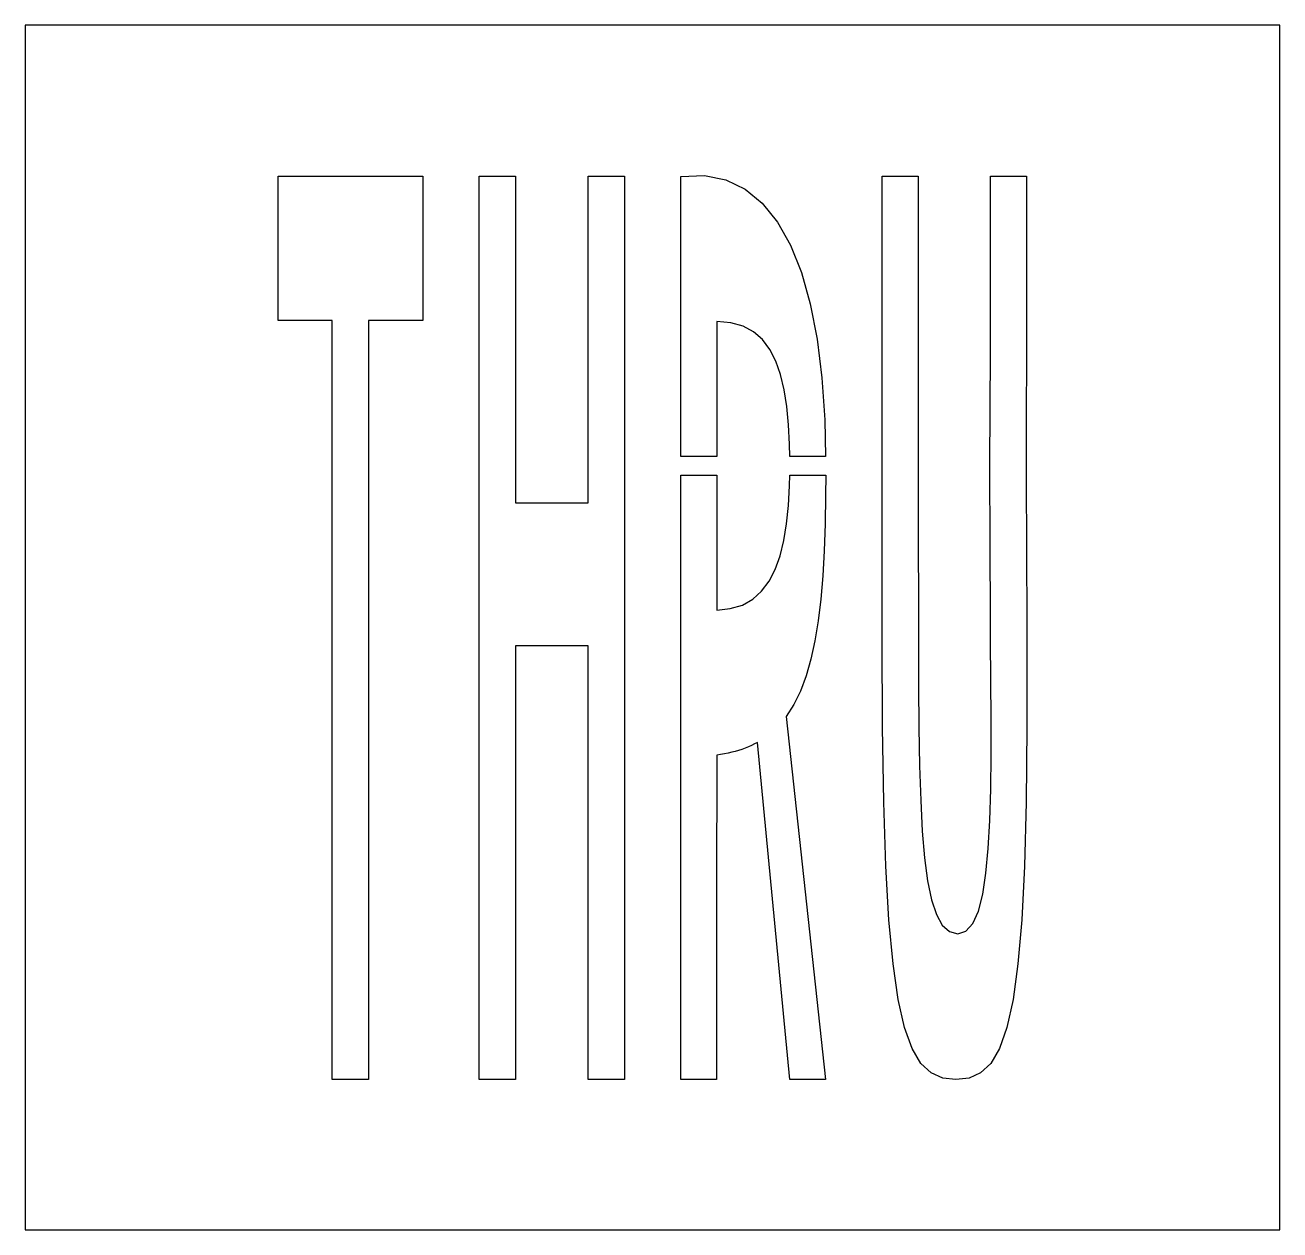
# Model space of a CAD drawing. Extents: x 0 to 50, y 0 to 48.
import ezdxf

# ---------------------------------------------------------------- set-up
doc = ezdxf.new("R2010")
doc.units = 0
doc.layers.add('CUT', color=7, linetype='Continuous')
doc.layers.add('OUTSIDE', color=1, linetype='Continuous')

msp = doc.modelspace()

# ---------------------------------------------------------------- linework, layer by layer
at = {"layer": 'CUT'}
for points in [[(30.4954, 39.2334), (30.931, 38.1426), (31.2838, 36.8898), (31.5574, 35.4894), (31.7518, 33.9486), (31.867, 32.271), (31.8961, 30.8182), (30.4693, 30.8182), (30.463, 31.299), (30.4234, 32.0802), (30.355, 32.8038), (30.2506, 33.4698), (30.1066, 34.0746), (29.9158, 34.611), (29.6782, 35.0754), (29.383, 35.4678), (29.0266, 35.7774), (28.609, 36.0042), (28.1194, 36.141), (27.5578, 36.1878), (27.5578, 35.2302), (27.5578, 34.2726), (27.5578, 33.315), (27.5578, 32.3574), (27.5578, 31.3998), (27.5578, 30.8182), (26.1286, 30.8182), (26.1286, 32.9838), (26.1286, 35.9826), (26.1286, 38.9814), (26.1286, 41.973), (27.0682, 42.0126), (27.925, 41.8398), (28.6918, 41.469), (29.3758, 40.9038), (29.977, 40.155)], [(13.6798, 36.2274), (13.6798, 5.9874), (12.2398, 5.9874), (12.2398, 36.2274), (10.0798, 36.2274), (10.0798, 41.9874), (15.8434, 41.9874), (15.8434, 36.2274)], [(19.5406, 28.9626), (22.435, 28.9626), (22.435, 41.9838), (23.8786, 41.9838), (23.8786, 5.9874), (22.435, 5.9874), (22.435, 23.2638), (19.5406, 23.2638), (19.5406, 5.9874), (18.0934, 5.9874), (18.0934, 41.9838), (19.5406, 41.9838)], [(35.5822, 32.667), (35.5858, 31.4718), (35.5858, 30.129), (35.5858, 28.6494), (35.5894, 27.0438), (35.593, 25.323), (35.593, 23.4906), (35.6002, 21.6762), (35.6146, 20.0094), (35.6398, 18.4866), (35.6866, 17.1114), (35.7514, 15.8874), (35.8414, 14.8218), (35.9638, 13.9074), (36.1186, 13.155), (36.313, 12.5682), (36.547, 12.1434), (36.8314, 11.8842), (37.1626, 11.7978), (37.4902, 11.9022), (37.7638, 12.2118), (37.9834, 12.705), (38.1562, 13.3782), (38.2858, 14.2134), (38.3794, 15.1962), (38.4442, 16.3158), (38.4802, 17.5578), (38.4982, 18.9078), (38.4982, 20.355), (38.4874, 21.8886), (38.473, 23.4906), (38.4622, 25.0602), (38.455, 26.6154), (38.4514, 28.1346), (38.4478, 29.5854), (38.4478, 30.957), (38.4514, 32.217), (38.455, 33.3474), (38.4622, 34.323), (38.4658, 35.1222), (38.4694, 41.9874), (38.473, 41.9874), (39.9058, 41.9874), (39.9022, 34.9818), (39.8986, 34.1214), (39.895, 33.0882), (39.895, 31.911), (39.895, 30.6222), (39.895, 29.247), (39.8986, 27.8142), (39.9022, 26.3598), (39.9094, 24.909), (39.9166, 23.4906), (39.9202, 20.0274), (39.8914, 17.0394), (39.823, 14.4942), (39.715, 12.3558), (39.5638, 10.5954), (39.3658, 9.1734), (39.121, 8.061), (38.8258, 7.2258), (38.4802, 6.6354), (38.0734, 6.2538), (37.6126, 6.0486), (37.0906, 5.9874), (36.5686, 6.0486), (36.1042, 6.2538), (35.6974, 6.6354), (35.3446, 7.2258), (35.0422, 8.061), (34.7902, 9.1734), (34.585, 10.5954), (34.423, 12.3558), (34.3006, 14.4942), (34.2178, 17.0394), (34.1674, 20.0274), (34.153, 23.4906), (34.153, 41.9874), (35.5858, 41.9874), (35.5822, 35.277), (35.5822, 34.5786), (35.5822, 33.7074)], [(31.8382, 27.0582), (31.7806, 26.0574), (31.7014, 25.1286), (31.597, 24.2646), (31.4674, 23.4654), (31.309, 22.7346), (31.1182, 22.0686), (30.8914, 21.4674), (30.6322, 20.931), (30.3298, 20.4558), (31.8922, 5.9874), (30.4702, 5.9874), (29.1814, 19.4226), (29.0662, 19.3614), (28.9438, 19.3002), (28.8214, 19.2462), (28.6954, 19.1922), (28.5658, 19.1454), (28.4326, 19.1022), (28.2958, 19.0626), (28.1554, 19.0266), (28.0114, 18.9942), (27.8638, 18.9654), (27.7126, 18.9402), (27.5578, 18.9186), (27.5578, 17.8422), (27.5578, 16.7658), (27.5542, 15.6858), (27.5542, 14.6094), (27.5542, 13.533), (27.5506, 12.453), (27.5506, 11.3766), (27.547, 10.2966), (27.547, 9.2202), (27.547, 8.1402), (27.547, 7.0638), (27.547, 5.9874), (27.4282, 5.9874), (27.3094, 5.9874), (27.1906, 5.9874), (27.0718, 5.9874), (26.953, 5.9874), (26.8378, 5.9874), (26.719, 5.9874), (26.6002, 5.9874), (26.485, 5.9874), (26.3662, 5.9874), (26.2474, 5.9874), (26.1286, 5.9874), (26.1286, 8.9826), (26.1286, 11.9778), (26.1286, 14.9766), (26.1286, 17.9754), (26.1286, 20.9778), (26.1286, 23.9802), (26.1286, 26.9826), (26.1286, 29.985), (26.1286, 30.0662), (27.5578, 30.0662), (27.5578, 29.4846), (27.5578, 28.527), (27.5578, 27.5694), (27.5578, 26.6118), (27.5578, 25.6542), (27.5578, 24.6966), (28.1014, 24.7506), (28.5802, 24.8946), (28.9942, 25.1286), (29.347, 25.449), (29.6422, 25.845), (29.887, 26.313), (30.085, 26.8566), (30.2362, 27.4614), (30.3442, 28.131), (30.4198, 28.8582), (30.463, 29.6394), (30.4685, 30.0662), (31.9006, 30.0662), (31.8958, 29.265), (31.8742, 28.1274)]]:
    msp.add_lwpolyline(points, close=True, dxfattribs=at)
at = {"layer": 'OUTSIDE'}
msp.add_lwpolyline([(0, 0), (50, 0), (50, 48), (0, 48)], close=True, dxfattribs=at)

doc.saveas('drawing.dxf')
